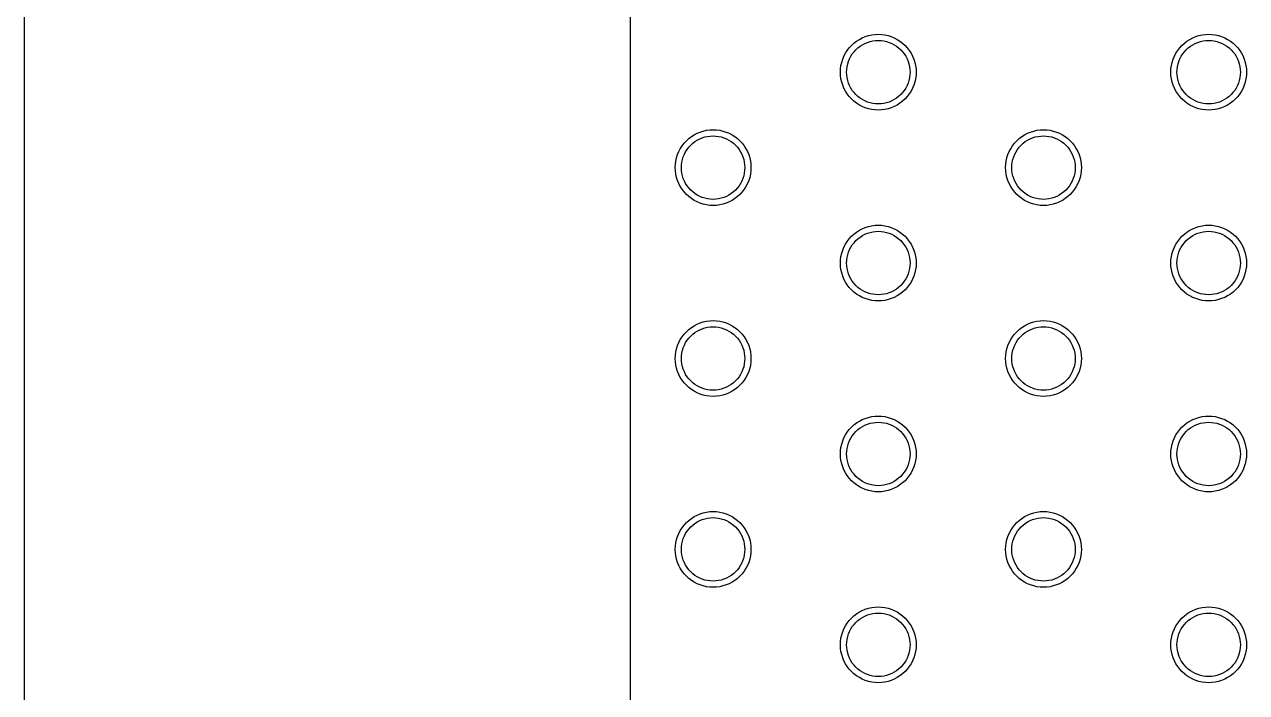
# Model space of a CAD drawing. Header units: millimetres. Extents: x 0 to 689, y -1000001 to 2212.
# Drawn here: x 120 to 376.3, y 545 to 685 of the extents above; entities that cross this region are included whole.
import ezdxf

# ---------------------------------------------------------------- set-up
doc = ezdxf.new("R2010")
doc.units = ezdxf.units.MM
doc.layers.add('DRAWING', color=7, linetype='Continuous')

msp = doc.modelspace()

# ---------------------------------------------------------------- linework, layer by layer
at = {"layer": 'DRAWING', "linetype": 'CONTINUOUS', "true_color": 0x111111}
msp.add_line((120, 320), (120, 2150), dxfattribs=at)
at = {"layer": 'DRAWING', "linetype": 'CONTINUOUS', "true_color": 0x222222}
msp.add_line((247.08, 335), (247.08, 2135), dxfattribs=at)
at = {"layer": 'DRAWING', "linetype": 'CONTINUOUS', "true_color": 0xff1a1a}
for points in [[(306.98, 675), (306.95, 674.31), (306.86, 673.62), (306.71, 672.94), (306.5, 672.28), (306.24, 671.64), (305.92, 671.03), (305.54, 670.45), (305.12, 669.9), (304.65, 669.39), (304.14, 668.92), (303.59, 668.5), (303.01, 668.12), (302.4, 667.8), (301.76, 667.54), (301.1, 667.33), (300.42, 667.18), (299.73, 667.09), (299.04, 667.06), (298.35, 667.09), (297.66, 667.18), (296.98, 667.33), (296.32, 667.54), (295.68, 667.8), (295.07, 668.12), (294.49, 668.5), (293.94, 668.92), (293.43, 669.39), (292.96, 669.9), (292.54, 670.45), (292.16, 671.03), (291.84, 671.64), (291.58, 672.28), (291.37, 672.94), (291.22, 673.62), (291.13, 674.31), (291.1, 675), (291.13, 675.69), (291.22, 676.38), (291.37, 677.06), (291.58, 677.72), (291.84, 678.36), (292.16, 678.97), (292.54, 679.55), (292.96, 680.1), (293.43, 680.61), (293.94, 681.08), (294.49, 681.5), (295.07, 681.88), (295.68, 682.2), (296.32, 682.46), (296.98, 682.67), (297.66, 682.82), (298.35, 682.91), (299.04, 682.94), (299.73, 682.91), (300.42, 682.82), (301.1, 682.67), (301.76, 682.46), (302.4, 682.2), (303.01, 681.88), (303.59, 681.5), (304.14, 681.08), (304.65, 680.61), (305.12, 680.1), (305.54, 679.55), (305.92, 678.97), (306.24, 678.36), (306.5, 677.72), (306.71, 677.06), (306.86, 676.38), (306.95, 675.69), (306.98, 675)], [(376.26, 675), (376.23, 674.31), (376.14, 673.62), (375.99, 672.94), (375.78, 672.28), (375.52, 671.64), (375.2, 671.03), (374.82, 670.45), (374.4, 669.9), (373.93, 669.39), (373.42, 668.92), (372.87, 668.5), (372.29, 668.12), (371.68, 667.8), (371.04, 667.54), (370.38, 667.33), (369.7, 667.18), (369.01, 667.09), (368.32, 667.06), (367.63, 667.09), (366.94, 667.18), (366.26, 667.33), (365.6, 667.54), (364.96, 667.8), (364.35, 668.12), (363.77, 668.5), (363.22, 668.92), (362.71, 669.39), (362.24, 669.9), (361.82, 670.45), (361.44, 671.03), (361.12, 671.64), (360.86, 672.28), (360.65, 672.94), (360.5, 673.62), (360.41, 674.31), (360.38, 675), (360.41, 675.69), (360.5, 676.38), (360.65, 677.06), (360.86, 677.72), (361.12, 678.36), (361.44, 678.97), (361.82, 679.55), (362.24, 680.1), (362.71, 680.61), (363.22, 681.08), (363.77, 681.5), (364.35, 681.88), (364.96, 682.2), (365.6, 682.46), (366.26, 682.67), (366.94, 682.82), (367.63, 682.91), (368.32, 682.94), (369.01, 682.91), (369.7, 682.82), (370.38, 682.67), (371.04, 682.46), (371.68, 682.2), (372.29, 681.88), (372.87, 681.5), (373.42, 681.08), (373.93, 680.61), (374.4, 680.1), (374.82, 679.55), (375.2, 678.97), (375.52, 678.36), (375.78, 677.72), (375.99, 677.06), (376.14, 676.38), (376.23, 675.69), (376.26, 675)], [(272.34, 655), (272.31, 654.31), (272.22, 653.62), (272.07, 652.94), (271.86, 652.28), (271.6, 651.64), (271.28, 651.03), (270.9, 650.45), (270.48, 649.9), (270.01, 649.39), (269.5, 648.92), (268.95, 648.5), (268.37, 648.12), (267.76, 647.8), (267.12, 647.54), (266.46, 647.33), (265.78, 647.18), (265.09, 647.09), (264.4, 647.06), (263.71, 647.09), (263.02, 647.18), (262.34, 647.33), (261.68, 647.54), (261.04, 647.8), (260.43, 648.12), (259.85, 648.5), (259.3, 648.92), (258.79, 649.39), (258.32, 649.9), (257.9, 650.45), (257.52, 651.03), (257.2, 651.64), (256.94, 652.28), (256.73, 652.94), (256.58, 653.62), (256.49, 654.31), (256.46, 655), (256.49, 655.69), (256.58, 656.38), (256.73, 657.06), (256.94, 657.72), (257.2, 658.36), (257.52, 658.97), (257.9, 659.55), (258.32, 660.1), (258.79, 660.61), (259.3, 661.08), (259.85, 661.5), (260.43, 661.88), (261.04, 662.2), (261.68, 662.46), (262.34, 662.67), (263.02, 662.82), (263.71, 662.91), (264.4, 662.94), (265.09, 662.91), (265.78, 662.82), (266.46, 662.67), (267.12, 662.46), (267.76, 662.2), (268.37, 661.88), (268.95, 661.5), (269.5, 661.08), (270.01, 660.61), (270.48, 660.1), (270.9, 659.55), (271.28, 658.97), (271.6, 658.36), (271.86, 657.72), (272.07, 657.06), (272.22, 656.38), (272.31, 655.69), (272.34, 655)], [(341.62, 655), (341.59, 654.31), (341.5, 653.62), (341.35, 652.94), (341.14, 652.28), (340.88, 651.64), (340.56, 651.03), (340.18, 650.45), (339.76, 649.9), (339.29, 649.39), (338.78, 648.92), (338.23, 648.5), (337.65, 648.12), (337.04, 647.8), (336.4, 647.54), (335.74, 647.33), (335.06, 647.18), (334.37, 647.09), (333.68, 647.06), (332.99, 647.09), (332.3, 647.18), (331.62, 647.33), (330.96, 647.54), (330.32, 647.8), (329.71, 648.12), (329.13, 648.5), (328.58, 648.92), (328.07, 649.39), (327.6, 649.9), (327.18, 650.45), (326.8, 651.03), (326.48, 651.64), (326.22, 652.28), (326.01, 652.94), (325.86, 653.62), (325.77, 654.31), (325.74, 655), (325.77, 655.69), (325.86, 656.38), (326.01, 657.06), (326.22, 657.72), (326.48, 658.36), (326.8, 658.97), (327.18, 659.55), (327.6, 660.1), (328.07, 660.61), (328.58, 661.08), (329.13, 661.5), (329.71, 661.88), (330.32, 662.2), (330.96, 662.46), (331.62, 662.67), (332.3, 662.82), (332.99, 662.91), (333.68, 662.94), (334.37, 662.91), (335.06, 662.82), (335.74, 662.67), (336.4, 662.46), (337.04, 662.2), (337.65, 661.88), (338.23, 661.5), (338.78, 661.08), (339.29, 660.61), (339.76, 660.1), (340.18, 659.55), (340.56, 658.97), (340.88, 658.36), (341.14, 657.72), (341.35, 657.06), (341.5, 656.38), (341.59, 655.69), (341.62, 655)], [(306.98, 635), (306.95, 634.31), (306.86, 633.62), (306.71, 632.94), (306.5, 632.28), (306.24, 631.64), (305.92, 631.03), (305.54, 630.45), (305.12, 629.9), (304.65, 629.39), (304.14, 628.92), (303.59, 628.5), (303.01, 628.12), (302.4, 627.8), (301.76, 627.54), (301.1, 627.33), (300.42, 627.18), (299.73, 627.09), (299.04, 627.06), (298.35, 627.09), (297.66, 627.18), (296.98, 627.33), (296.32, 627.54), (295.68, 627.8), (295.07, 628.12), (294.49, 628.5), (293.94, 628.92), (293.43, 629.39), (292.96, 629.9), (292.54, 630.45), (292.16, 631.03), (291.84, 631.64), (291.58, 632.28), (291.37, 632.94), (291.22, 633.62), (291.13, 634.31), (291.1, 635), (291.13, 635.69), (291.22, 636.38), (291.37, 637.06), (291.58, 637.72), (291.84, 638.36), (292.16, 638.97), (292.54, 639.55), (292.96, 640.1), (293.43, 640.61), (293.94, 641.08), (294.49, 641.5), (295.07, 641.88), (295.68, 642.2), (296.32, 642.46), (296.98, 642.67), (297.66, 642.82), (298.35, 642.91), (299.04, 642.94), (299.73, 642.91), (300.42, 642.82), (301.1, 642.67), (301.76, 642.46), (302.4, 642.2), (303.01, 641.88), (303.59, 641.5), (304.14, 641.08), (304.65, 640.61), (305.12, 640.1), (305.54, 639.55), (305.92, 638.97), (306.24, 638.36), (306.5, 637.72), (306.71, 637.06), (306.86, 636.38), (306.95, 635.69), (306.98, 635)], [(376.26, 635), (376.23, 634.31), (376.14, 633.62), (375.99, 632.94), (375.78, 632.28), (375.52, 631.64), (375.2, 631.03), (374.82, 630.45), (374.4, 629.9), (373.93, 629.39), (373.42, 628.92), (372.87, 628.5), (372.29, 628.12), (371.68, 627.8), (371.04, 627.54), (370.38, 627.33), (369.7, 627.18), (369.01, 627.09), (368.32, 627.06), (367.63, 627.09), (366.94, 627.18), (366.26, 627.33), (365.6, 627.54), (364.96, 627.8), (364.35, 628.12), (363.77, 628.5), (363.22, 628.92), (362.71, 629.39), (362.24, 629.9), (361.82, 630.45), (361.44, 631.03), (361.12, 631.64), (360.86, 632.28), (360.65, 632.94), (360.5, 633.62), (360.41, 634.31), (360.38, 635), (360.41, 635.69), (360.5, 636.38), (360.65, 637.06), (360.86, 637.72), (361.12, 638.36), (361.44, 638.97), (361.82, 639.55), (362.24, 640.1), (362.71, 640.61), (363.22, 641.08), (363.77, 641.5), (364.35, 641.88), (364.96, 642.2), (365.6, 642.46), (366.26, 642.67), (366.94, 642.82), (367.63, 642.91), (368.32, 642.94), (369.01, 642.91), (369.7, 642.82), (370.38, 642.67), (371.04, 642.46), (371.68, 642.2), (372.29, 641.88), (372.87, 641.5), (373.42, 641.08), (373.93, 640.61), (374.4, 640.1), (374.82, 639.55), (375.2, 638.97), (375.52, 638.36), (375.78, 637.72), (375.99, 637.06), (376.14, 636.38), (376.23, 635.69), (376.26, 635)], [(272.34, 615), (272.31, 614.31), (272.22, 613.62), (272.07, 612.94), (271.86, 612.28), (271.6, 611.64), (271.28, 611.03), (270.9, 610.45), (270.48, 609.9), (270.01, 609.39), (269.5, 608.92), (268.95, 608.5), (268.37, 608.12), (267.76, 607.8), (267.12, 607.54), (266.46, 607.33), (265.78, 607.18), (265.09, 607.09), (264.4, 607.06), (263.71, 607.09), (263.02, 607.18), (262.34, 607.33), (261.68, 607.54), (261.04, 607.8), (260.43, 608.12), (259.85, 608.5), (259.3, 608.92), (258.79, 609.39), (258.32, 609.9), (257.9, 610.45), (257.52, 611.03), (257.2, 611.64), (256.94, 612.28), (256.73, 612.94), (256.58, 613.62), (256.49, 614.31), (256.46, 615), (256.49, 615.69), (256.58, 616.38), (256.73, 617.06), (256.94, 617.72), (257.2, 618.36), (257.52, 618.97), (257.9, 619.55), (258.32, 620.1), (258.79, 620.61), (259.3, 621.08), (259.85, 621.5), (260.43, 621.88), (261.04, 622.2), (261.68, 622.46), (262.34, 622.67), (263.02, 622.82), (263.71, 622.91), (264.4, 622.94), (265.09, 622.91), (265.78, 622.82), (266.46, 622.67), (267.12, 622.46), (267.76, 622.2), (268.37, 621.88), (268.95, 621.5), (269.5, 621.08), (270.01, 620.61), (270.48, 620.1), (270.9, 619.55), (271.28, 618.97), (271.6, 618.36), (271.86, 617.72), (272.07, 617.06), (272.22, 616.38), (272.31, 615.69), (272.34, 615)], [(341.62, 615), (341.59, 614.31), (341.5, 613.62), (341.35, 612.94), (341.14, 612.28), (340.88, 611.64), (340.56, 611.03), (340.18, 610.45), (339.76, 609.9), (339.29, 609.39), (338.78, 608.92), (338.23, 608.5), (337.65, 608.12), (337.04, 607.8), (336.4, 607.54), (335.74, 607.33), (335.06, 607.18), (334.37, 607.09), (333.68, 607.06), (332.99, 607.09), (332.3, 607.18), (331.62, 607.33), (330.96, 607.54), (330.32, 607.8), (329.71, 608.12), (329.13, 608.5), (328.58, 608.92), (328.07, 609.39), (327.6, 609.9), (327.18, 610.45), (326.8, 611.03), (326.48, 611.64), (326.22, 612.28), (326.01, 612.94), (325.86, 613.62), (325.77, 614.31), (325.74, 615), (325.77, 615.69), (325.86, 616.38), (326.01, 617.06), (326.22, 617.72), (326.48, 618.36), (326.8, 618.97), (327.18, 619.55), (327.6, 620.1), (328.07, 620.61), (328.58, 621.08), (329.13, 621.5), (329.71, 621.88), (330.32, 622.2), (330.96, 622.46), (331.62, 622.67), (332.3, 622.82), (332.99, 622.91), (333.68, 622.94), (334.37, 622.91), (335.06, 622.82), (335.74, 622.67), (336.4, 622.46), (337.04, 622.2), (337.65, 621.88), (338.23, 621.5), (338.78, 621.08), (339.29, 620.61), (339.76, 620.1), (340.18, 619.55), (340.56, 618.97), (340.88, 618.36), (341.14, 617.72), (341.35, 617.06), (341.5, 616.38), (341.59, 615.69), (341.62, 615)], [(306.98, 595), (306.95, 594.31), (306.86, 593.62), (306.71, 592.94), (306.5, 592.28), (306.24, 591.64), (305.92, 591.03), (305.54, 590.45), (305.12, 589.9), (304.65, 589.39), (304.14, 588.92), (303.59, 588.5), (303.01, 588.12), (302.4, 587.8), (301.76, 587.54), (301.1, 587.33), (300.42, 587.18), (299.73, 587.09), (299.04, 587.06), (298.35, 587.09), (297.66, 587.18), (296.98, 587.33), (296.32, 587.54), (295.68, 587.8), (295.07, 588.12), (294.49, 588.5), (293.94, 588.92), (293.43, 589.39), (292.96, 589.9), (292.54, 590.45), (292.16, 591.03), (291.84, 591.64), (291.58, 592.28), (291.37, 592.94), (291.22, 593.62), (291.13, 594.31), (291.1, 595), (291.13, 595.69), (291.22, 596.38), (291.37, 597.06), (291.58, 597.72), (291.84, 598.36), (292.16, 598.97), (292.54, 599.55), (292.96, 600.1), (293.43, 600.61), (293.94, 601.08), (294.49, 601.5), (295.07, 601.88), (295.68, 602.2), (296.32, 602.46), (296.98, 602.67), (297.66, 602.82), (298.35, 602.91), (299.04, 602.94), (299.73, 602.91), (300.42, 602.82), (301.1, 602.67), (301.76, 602.46), (302.4, 602.2), (303.01, 601.88), (303.59, 601.5), (304.14, 601.08), (304.65, 600.61), (305.12, 600.1), (305.54, 599.55), (305.92, 598.97), (306.24, 598.36), (306.5, 597.72), (306.71, 597.06), (306.86, 596.38), (306.95, 595.69), (306.98, 595)], [(376.26, 595), (376.23, 594.31), (376.14, 593.62), (375.99, 592.94), (375.78, 592.28), (375.52, 591.64), (375.2, 591.03), (374.82, 590.45), (374.4, 589.9), (373.93, 589.39), (373.42, 588.92), (372.87, 588.5), (372.29, 588.12), (371.68, 587.8), (371.04, 587.54), (370.38, 587.33), (369.7, 587.18), (369.01, 587.09), (368.32, 587.06), (367.63, 587.09), (366.94, 587.18), (366.26, 587.33), (365.6, 587.54), (364.96, 587.8), (364.35, 588.12), (363.77, 588.5), (363.22, 588.92), (362.71, 589.39), (362.24, 589.9), (361.82, 590.45), (361.44, 591.03), (361.12, 591.64), (360.86, 592.28), (360.65, 592.94), (360.5, 593.62), (360.41, 594.31), (360.38, 595), (360.41, 595.69), (360.5, 596.38), (360.65, 597.06), (360.86, 597.72), (361.12, 598.36), (361.44, 598.97), (361.82, 599.55), (362.24, 600.1), (362.71, 600.61), (363.22, 601.08), (363.77, 601.5), (364.35, 601.88), (364.96, 602.2), (365.6, 602.46), (366.26, 602.67), (366.94, 602.82), (367.63, 602.91), (368.32, 602.94), (369.01, 602.91), (369.7, 602.82), (370.38, 602.67), (371.04, 602.46), (371.68, 602.2), (372.29, 601.88), (372.87, 601.5), (373.42, 601.08), (373.93, 600.61), (374.4, 600.1), (374.82, 599.55), (375.2, 598.97), (375.52, 598.36), (375.78, 597.72), (375.99, 597.06), (376.14, 596.38), (376.23, 595.69), (376.26, 595)], [(272.34, 575), (272.31, 574.31), (272.22, 573.62), (272.07, 572.94), (271.86, 572.28), (271.6, 571.64), (271.28, 571.03), (270.9, 570.45), (270.48, 569.9), (270.01, 569.39), (269.5, 568.92), (268.95, 568.5), (268.37, 568.12), (267.76, 567.8), (267.12, 567.54), (266.46, 567.33), (265.78, 567.18), (265.09, 567.09), (264.4, 567.06), (263.71, 567.09), (263.02, 567.18), (262.34, 567.33), (261.68, 567.54), (261.04, 567.8), (260.43, 568.12), (259.85, 568.5), (259.3, 568.92), (258.79, 569.39), (258.32, 569.9), (257.9, 570.45), (257.52, 571.03), (257.2, 571.64), (256.94, 572.28), (256.73, 572.94), (256.58, 573.62), (256.49, 574.31), (256.46, 575), (256.49, 575.69), (256.58, 576.38), (256.73, 577.06), (256.94, 577.72), (257.2, 578.36), (257.52, 578.97), (257.9, 579.55), (258.32, 580.1), (258.79, 580.61), (259.3, 581.08), (259.85, 581.5), (260.43, 581.88), (261.04, 582.2), (261.68, 582.46), (262.34, 582.67), (263.02, 582.82), (263.71, 582.91), (264.4, 582.94), (265.09, 582.91), (265.78, 582.82), (266.46, 582.67), (267.12, 582.46), (267.76, 582.2), (268.37, 581.88), (268.95, 581.5), (269.5, 581.08), (270.01, 580.61), (270.48, 580.1), (270.9, 579.55), (271.28, 578.97), (271.6, 578.36), (271.86, 577.72), (272.07, 577.06), (272.22, 576.38), (272.31, 575.69), (272.34, 575)], [(341.62, 575), (341.59, 574.31), (341.5, 573.62), (341.35, 572.94), (341.14, 572.28), (340.88, 571.64), (340.56, 571.03), (340.18, 570.45), (339.76, 569.9), (339.29, 569.39), (338.78, 568.92), (338.23, 568.5), (337.65, 568.12), (337.04, 567.8), (336.4, 567.54), (335.74, 567.33), (335.06, 567.18), (334.37, 567.09), (333.68, 567.06), (332.99, 567.09), (332.3, 567.18), (331.62, 567.33), (330.96, 567.54), (330.32, 567.8), (329.71, 568.12), (329.13, 568.5), (328.58, 568.92), (328.07, 569.39), (327.6, 569.9), (327.18, 570.45), (326.8, 571.03), (326.48, 571.64), (326.22, 572.28), (326.01, 572.94), (325.86, 573.62), (325.77, 574.31), (325.74, 575), (325.77, 575.69), (325.86, 576.38), (326.01, 577.06), (326.22, 577.72), (326.48, 578.36), (326.8, 578.97), (327.18, 579.55), (327.6, 580.1), (328.07, 580.61), (328.58, 581.08), (329.13, 581.5), (329.71, 581.88), (330.32, 582.2), (330.96, 582.46), (331.62, 582.67), (332.3, 582.82), (332.99, 582.91), (333.68, 582.94), (334.37, 582.91), (335.06, 582.82), (335.74, 582.67), (336.4, 582.46), (337.04, 582.2), (337.65, 581.88), (338.23, 581.5), (338.78, 581.08), (339.29, 580.61), (339.76, 580.1), (340.18, 579.55), (340.56, 578.97), (340.88, 578.36), (341.14, 577.72), (341.35, 577.06), (341.5, 576.38), (341.59, 575.69), (341.62, 575)], [(306.98, 555), (306.95, 554.31), (306.86, 553.62), (306.71, 552.94), (306.5, 552.28), (306.24, 551.64), (305.92, 551.03), (305.54, 550.45), (305.12, 549.9), (304.65, 549.39), (304.14, 548.92), (303.59, 548.5), (303.01, 548.12), (302.4, 547.8), (301.76, 547.54), (301.1, 547.33), (300.42, 547.18), (299.73, 547.09), (299.04, 547.06), (298.35, 547.09), (297.66, 547.18), (296.98, 547.33), (296.32, 547.54), (295.68, 547.8), (295.07, 548.12), (294.49, 548.5), (293.94, 548.92), (293.43, 549.39), (292.96, 549.9), (292.54, 550.45), (292.16, 551.03), (291.84, 551.64), (291.58, 552.28), (291.37, 552.94), (291.22, 553.62), (291.13, 554.31), (291.1, 555), (291.13, 555.69), (291.22, 556.38), (291.37, 557.06), (291.58, 557.72), (291.84, 558.36), (292.16, 558.97), (292.54, 559.55), (292.96, 560.1), (293.43, 560.61), (293.94, 561.08), (294.49, 561.5), (295.07, 561.88), (295.68, 562.2), (296.32, 562.46), (296.98, 562.67), (297.66, 562.82), (298.35, 562.91), (299.04, 562.94), (299.73, 562.91), (300.42, 562.82), (301.1, 562.67), (301.76, 562.46), (302.4, 562.2), (303.01, 561.88), (303.59, 561.5), (304.14, 561.08), (304.65, 560.61), (305.12, 560.1), (305.54, 559.55), (305.92, 558.97), (306.24, 558.36), (306.5, 557.72), (306.71, 557.06), (306.86, 556.38), (306.95, 555.69), (306.98, 555)], [(376.26, 555), (376.23, 554.31), (376.14, 553.62), (375.99, 552.94), (375.78, 552.28), (375.52, 551.64), (375.2, 551.03), (374.82, 550.45), (374.4, 549.9), (373.93, 549.39), (373.42, 548.92), (372.87, 548.5), (372.29, 548.12), (371.68, 547.8), (371.04, 547.54), (370.38, 547.33), (369.7, 547.18), (369.01, 547.09), (368.32, 547.06), (367.63, 547.09), (366.94, 547.18), (366.26, 547.33), (365.6, 547.54), (364.96, 547.8), (364.35, 548.12), (363.77, 548.5), (363.22, 548.92), (362.71, 549.39), (362.24, 549.9), (361.82, 550.45), (361.44, 551.03), (361.12, 551.64), (360.86, 552.28), (360.65, 552.94), (360.5, 553.62), (360.41, 554.31), (360.38, 555), (360.41, 555.69), (360.5, 556.38), (360.65, 557.06), (360.86, 557.72), (361.12, 558.36), (361.44, 558.97), (361.82, 559.55), (362.24, 560.1), (362.71, 560.61), (363.22, 561.08), (363.77, 561.5), (364.35, 561.88), (364.96, 562.2), (365.6, 562.46), (366.26, 562.67), (366.94, 562.82), (367.63, 562.91), (368.32, 562.94), (369.01, 562.91), (369.7, 562.82), (370.38, 562.67), (371.04, 562.46), (371.68, 562.2), (372.29, 561.88), (372.87, 561.5), (373.42, 561.08), (373.93, 560.61), (374.4, 560.1), (374.82, 559.55), (375.2, 558.97), (375.52, 558.36), (375.78, 557.72), (375.99, 557.06), (376.14, 556.38), (376.23, 555.69), (376.26, 555)]]:
    msp.add_lwpolyline(points, close=True, dxfattribs=at)
at = {"layer": 'DRAWING', "linetype": 'CONTINUOUS', "true_color": 0x111111}
for points in [[(305.69, 675), (305.66, 674.42), (305.59, 673.85), (305.46, 673.28), (305.29, 672.73), (305.07, 672.19), (304.8, 671.67), (304.49, 671.19), (304.13, 670.73), (303.74, 670.3), (303.31, 669.91), (302.85, 669.55), (302.37, 669.24), (301.85, 668.97), (301.31, 668.75), (300.76, 668.58), (300.19, 668.45), (299.62, 668.38), (299.04, 668.35), (298.46, 668.38), (297.89, 668.45), (297.32, 668.58), (296.77, 668.75), (296.23, 668.97), (295.72, 669.24), (295.23, 669.55), (294.77, 669.91), (294.34, 670.3), (293.95, 670.73), (293.59, 671.19), (293.28, 671.67), (293.01, 672.19), (292.79, 672.73), (292.62, 673.28), (292.49, 673.85), (292.42, 674.42), (292.39, 675), (292.42, 675.58), (292.49, 676.15), (292.62, 676.72), (292.79, 677.27), (293.01, 677.81), (293.28, 678.33), (293.59, 678.81), (293.95, 679.27), (294.34, 679.7), (294.77, 680.09), (295.23, 680.45), (295.72, 680.76), (296.23, 681.03), (296.77, 681.25), (297.32, 681.42), (297.89, 681.55), (298.46, 681.62), (299.04, 681.65), (299.62, 681.62), (300.19, 681.55), (300.76, 681.42), (301.31, 681.25), (301.85, 681.03), (302.37, 680.76), (302.85, 680.45), (303.31, 680.09), (303.74, 679.7), (304.13, 679.27), (304.49, 678.81), (304.8, 678.33), (305.07, 677.81), (305.29, 677.27), (305.46, 676.72), (305.59, 676.15), (305.66, 675.58), (305.69, 675)], [(374.97, 675), (374.94, 674.42), (374.87, 673.85), (374.74, 673.28), (374.57, 672.73), (374.35, 672.19), (374.08, 671.67), (373.77, 671.19), (373.41, 670.73), (373.02, 670.3), (372.59, 669.91), (372.13, 669.55), (371.64, 669.24), (371.13, 668.97), (370.59, 668.75), (370.04, 668.58), (369.47, 668.45), (368.9, 668.38), (368.32, 668.35), (367.74, 668.38), (367.17, 668.45), (366.6, 668.58), (366.05, 668.75), (365.51, 668.97), (365, 669.24), (364.51, 669.55), (364.05, 669.91), (363.62, 670.3), (363.23, 670.73), (362.87, 671.19), (362.56, 671.67), (362.29, 672.19), (362.07, 672.73), (361.9, 673.28), (361.77, 673.85), (361.7, 674.42), (361.67, 675), (361.7, 675.58), (361.77, 676.15), (361.9, 676.72), (362.07, 677.27), (362.29, 677.81), (362.56, 678.33), (362.87, 678.81), (363.23, 679.27), (363.62, 679.7), (364.05, 680.09), (364.51, 680.45), (365, 680.76), (365.51, 681.03), (366.05, 681.25), (366.6, 681.42), (367.17, 681.55), (367.74, 681.62), (368.32, 681.65), (368.9, 681.62), (369.47, 681.55), (370.04, 681.42), (370.59, 681.25), (371.13, 681.03), (371.64, 680.76), (372.13, 680.45), (372.59, 680.09), (373.02, 679.7), (373.41, 679.27), (373.77, 678.81), (374.08, 678.33), (374.35, 677.81), (374.57, 677.27), (374.74, 676.72), (374.87, 676.15), (374.94, 675.58), (374.97, 675)], [(271.05, 655), (271.02, 654.42), (270.95, 653.85), (270.82, 653.28), (270.65, 652.73), (270.43, 652.19), (270.16, 651.67), (269.85, 651.19), (269.49, 650.73), (269.1, 650.3), (268.67, 649.91), (268.21, 649.55), (267.72, 649.24), (267.21, 648.97), (266.67, 648.75), (266.12, 648.58), (265.55, 648.45), (264.98, 648.38), (264.4, 648.35), (263.82, 648.38), (263.25, 648.45), (262.68, 648.58), (262.13, 648.75), (261.59, 648.97), (261.07, 649.24), (260.59, 649.55), (260.13, 649.91), (259.7, 650.3), (259.31, 650.73), (258.95, 651.19), (258.64, 651.67), (258.37, 652.19), (258.15, 652.73), (257.98, 653.28), (257.85, 653.85), (257.78, 654.42), (257.75, 655), (257.78, 655.58), (257.85, 656.15), (257.98, 656.72), (258.15, 657.27), (258.37, 657.81), (258.64, 658.33), (258.95, 658.81), (259.31, 659.27), (259.7, 659.7), (260.13, 660.09), (260.59, 660.45), (261.07, 660.76), (261.59, 661.03), (262.13, 661.25), (262.68, 661.42), (263.25, 661.55), (263.82, 661.62), (264.4, 661.65), (264.98, 661.62), (265.55, 661.55), (266.12, 661.42), (266.67, 661.25), (267.21, 661.03), (267.72, 660.76), (268.21, 660.45), (268.67, 660.09), (269.1, 659.7), (269.49, 659.27), (269.85, 658.81), (270.16, 658.33), (270.43, 657.81), (270.65, 657.27), (270.82, 656.72), (270.95, 656.15), (271.02, 655.58), (271.05, 655)], [(340.33, 655), (340.3, 654.42), (340.23, 653.85), (340.1, 653.28), (339.93, 652.73), (339.71, 652.19), (339.44, 651.67), (339.13, 651.19), (338.77, 650.73), (338.38, 650.3), (337.95, 649.91), (337.49, 649.55), (337, 649.24), (336.49, 648.97), (335.95, 648.75), (335.4, 648.58), (334.83, 648.45), (334.26, 648.38), (333.68, 648.35), (333.1, 648.38), (332.53, 648.45), (331.96, 648.58), (331.41, 648.75), (330.87, 648.97), (330.36, 649.24), (329.87, 649.55), (329.41, 649.91), (328.98, 650.3), (328.59, 650.73), (328.23, 651.19), (327.92, 651.67), (327.65, 652.19), (327.43, 652.73), (327.26, 653.28), (327.13, 653.85), (327.06, 654.42), (327.03, 655), (327.06, 655.58), (327.13, 656.15), (327.26, 656.72), (327.43, 657.27), (327.65, 657.81), (327.92, 658.33), (328.23, 658.81), (328.59, 659.27), (328.98, 659.7), (329.41, 660.09), (329.87, 660.45), (330.36, 660.76), (330.87, 661.03), (331.41, 661.25), (331.96, 661.42), (332.53, 661.55), (333.1, 661.62), (333.68, 661.65), (334.26, 661.62), (334.83, 661.55), (335.4, 661.42), (335.95, 661.25), (336.49, 661.03), (337, 660.76), (337.49, 660.45), (337.95, 660.09), (338.38, 659.7), (338.77, 659.27), (339.13, 658.81), (339.44, 658.33), (339.71, 657.81), (339.93, 657.27), (340.1, 656.72), (340.23, 656.15), (340.3, 655.58), (340.33, 655)], [(305.69, 635), (305.66, 634.42), (305.59, 633.85), (305.46, 633.28), (305.29, 632.73), (305.07, 632.19), (304.8, 631.67), (304.49, 631.19), (304.13, 630.73), (303.74, 630.3), (303.31, 629.91), (302.85, 629.55), (302.37, 629.24), (301.85, 628.97), (301.31, 628.75), (300.76, 628.58), (300.19, 628.45), (299.62, 628.38), (299.04, 628.35), (298.46, 628.38), (297.89, 628.45), (297.32, 628.58), (296.77, 628.75), (296.23, 628.97), (295.72, 629.24), (295.23, 629.55), (294.77, 629.91), (294.34, 630.3), (293.95, 630.73), (293.59, 631.19), (293.28, 631.67), (293.01, 632.19), (292.79, 632.73), (292.62, 633.28), (292.49, 633.85), (292.42, 634.42), (292.39, 635), (292.42, 635.58), (292.49, 636.15), (292.62, 636.72), (292.79, 637.27), (293.01, 637.81), (293.28, 638.33), (293.59, 638.81), (293.95, 639.27), (294.34, 639.7), (294.77, 640.09), (295.23, 640.45), (295.72, 640.76), (296.23, 641.03), (296.77, 641.25), (297.32, 641.42), (297.89, 641.55), (298.46, 641.62), (299.04, 641.65), (299.62, 641.62), (300.19, 641.55), (300.76, 641.42), (301.31, 641.25), (301.85, 641.03), (302.37, 640.76), (302.85, 640.45), (303.31, 640.09), (303.74, 639.7), (304.13, 639.27), (304.49, 638.81), (304.8, 638.33), (305.07, 637.81), (305.29, 637.27), (305.46, 636.72), (305.59, 636.15), (305.66, 635.58), (305.69, 635)], [(374.97, 635), (374.94, 634.42), (374.87, 633.85), (374.74, 633.28), (374.57, 632.73), (374.35, 632.19), (374.08, 631.67), (373.77, 631.19), (373.41, 630.73), (373.02, 630.3), (372.59, 629.91), (372.13, 629.55), (371.64, 629.24), (371.13, 628.97), (370.59, 628.75), (370.04, 628.58), (369.47, 628.45), (368.9, 628.38), (368.32, 628.35), (367.74, 628.38), (367.17, 628.45), (366.6, 628.58), (366.05, 628.75), (365.51, 628.97), (365, 629.24), (364.51, 629.55), (364.05, 629.91), (363.62, 630.3), (363.23, 630.73), (362.87, 631.19), (362.56, 631.67), (362.29, 632.19), (362.07, 632.73), (361.9, 633.28), (361.77, 633.85), (361.7, 634.42), (361.67, 635), (361.7, 635.58), (361.77, 636.15), (361.9, 636.72), (362.07, 637.27), (362.29, 637.81), (362.56, 638.33), (362.87, 638.81), (363.23, 639.27), (363.62, 639.7), (364.05, 640.09), (364.51, 640.45), (365, 640.76), (365.51, 641.03), (366.05, 641.25), (366.6, 641.42), (367.17, 641.55), (367.74, 641.62), (368.32, 641.65), (368.9, 641.62), (369.47, 641.55), (370.04, 641.42), (370.59, 641.25), (371.13, 641.03), (371.64, 640.76), (372.13, 640.45), (372.59, 640.09), (373.02, 639.7), (373.41, 639.27), (373.77, 638.81), (374.08, 638.33), (374.35, 637.81), (374.57, 637.27), (374.74, 636.72), (374.87, 636.15), (374.94, 635.58), (374.97, 635)], [(271.05, 615), (271.02, 614.42), (270.95, 613.85), (270.82, 613.28), (270.65, 612.73), (270.43, 612.19), (270.16, 611.67), (269.85, 611.19), (269.49, 610.73), (269.1, 610.3), (268.67, 609.91), (268.21, 609.55), (267.72, 609.24), (267.21, 608.97), (266.67, 608.75), (266.12, 608.58), (265.55, 608.45), (264.98, 608.38), (264.4, 608.35), (263.82, 608.38), (263.25, 608.45), (262.68, 608.58), (262.13, 608.75), (261.59, 608.97), (261.07, 609.24), (260.59, 609.55), (260.13, 609.91), (259.7, 610.3), (259.31, 610.73), (258.95, 611.19), (258.64, 611.67), (258.37, 612.19), (258.15, 612.73), (257.98, 613.28), (257.85, 613.85), (257.78, 614.42), (257.75, 615), (257.78, 615.58), (257.85, 616.15), (257.98, 616.72), (258.15, 617.27), (258.37, 617.81), (258.64, 618.33), (258.95, 618.81), (259.31, 619.27), (259.7, 619.7), (260.13, 620.09), (260.59, 620.45), (261.07, 620.76), (261.59, 621.03), (262.13, 621.25), (262.68, 621.42), (263.25, 621.55), (263.82, 621.62), (264.4, 621.65), (264.98, 621.62), (265.55, 621.55), (266.12, 621.42), (266.67, 621.25), (267.21, 621.03), (267.72, 620.76), (268.21, 620.45), (268.67, 620.09), (269.1, 619.7), (269.49, 619.27), (269.85, 618.81), (270.16, 618.33), (270.43, 617.81), (270.65, 617.27), (270.82, 616.72), (270.95, 616.15), (271.02, 615.58), (271.05, 615)], [(340.33, 615), (340.3, 614.42), (340.23, 613.85), (340.1, 613.28), (339.93, 612.73), (339.71, 612.19), (339.44, 611.67), (339.13, 611.19), (338.77, 610.73), (338.38, 610.3), (337.95, 609.91), (337.49, 609.55), (337, 609.24), (336.49, 608.97), (335.95, 608.75), (335.4, 608.58), (334.83, 608.45), (334.26, 608.38), (333.68, 608.35), (333.1, 608.38), (332.53, 608.45), (331.96, 608.58), (331.41, 608.75), (330.87, 608.97), (330.36, 609.24), (329.87, 609.55), (329.41, 609.91), (328.98, 610.3), (328.59, 610.73), (328.23, 611.19), (327.92, 611.67), (327.65, 612.19), (327.43, 612.73), (327.26, 613.28), (327.13, 613.85), (327.06, 614.42), (327.03, 615), (327.06, 615.58), (327.13, 616.15), (327.26, 616.72), (327.43, 617.27), (327.65, 617.81), (327.92, 618.33), (328.23, 618.81), (328.59, 619.27), (328.98, 619.7), (329.41, 620.09), (329.87, 620.45), (330.36, 620.76), (330.87, 621.03), (331.41, 621.25), (331.96, 621.42), (332.53, 621.55), (333.1, 621.62), (333.68, 621.65), (334.26, 621.62), (334.83, 621.55), (335.4, 621.42), (335.95, 621.25), (336.49, 621.03), (337, 620.76), (337.49, 620.45), (337.95, 620.09), (338.38, 619.7), (338.77, 619.27), (339.13, 618.81), (339.44, 618.33), (339.71, 617.81), (339.93, 617.27), (340.1, 616.72), (340.23, 616.15), (340.3, 615.58), (340.33, 615)], [(305.69, 595), (305.66, 594.42), (305.59, 593.85), (305.46, 593.28), (305.29, 592.73), (305.07, 592.19), (304.8, 591.67), (304.49, 591.19), (304.13, 590.73), (303.74, 590.3), (303.31, 589.91), (302.85, 589.55), (302.37, 589.24), (301.85, 588.97), (301.31, 588.75), (300.76, 588.58), (300.19, 588.45), (299.62, 588.38), (299.04, 588.35), (298.46, 588.38), (297.89, 588.45), (297.32, 588.58), (296.77, 588.75), (296.23, 588.97), (295.72, 589.24), (295.23, 589.55), (294.77, 589.91), (294.34, 590.3), (293.95, 590.73), (293.59, 591.19), (293.28, 591.67), (293.01, 592.19), (292.79, 592.73), (292.62, 593.28), (292.49, 593.85), (292.42, 594.42), (292.39, 595), (292.42, 595.58), (292.49, 596.15), (292.62, 596.72), (292.79, 597.27), (293.01, 597.81), (293.28, 598.33), (293.59, 598.81), (293.95, 599.27), (294.34, 599.7), (294.77, 600.09), (295.23, 600.45), (295.72, 600.76), (296.23, 601.03), (296.77, 601.25), (297.32, 601.42), (297.89, 601.55), (298.46, 601.62), (299.04, 601.65), (299.62, 601.62), (300.19, 601.55), (300.76, 601.42), (301.31, 601.25), (301.85, 601.03), (302.37, 600.76), (302.85, 600.45), (303.31, 600.09), (303.74, 599.7), (304.13, 599.27), (304.49, 598.81), (304.8, 598.33), (305.07, 597.81), (305.29, 597.27), (305.46, 596.72), (305.59, 596.15), (305.66, 595.58), (305.69, 595)], [(374.97, 595), (374.94, 594.42), (374.87, 593.85), (374.74, 593.28), (374.57, 592.73), (374.35, 592.19), (374.08, 591.67), (373.77, 591.19), (373.41, 590.73), (373.02, 590.3), (372.59, 589.91), (372.13, 589.55), (371.64, 589.24), (371.13, 588.97), (370.59, 588.75), (370.04, 588.58), (369.47, 588.45), (368.9, 588.38), (368.32, 588.35), (367.74, 588.38), (367.17, 588.45), (366.6, 588.58), (366.05, 588.75), (365.51, 588.97), (365, 589.24), (364.51, 589.55), (364.05, 589.91), (363.62, 590.3), (363.23, 590.73), (362.87, 591.19), (362.56, 591.67), (362.29, 592.19), (362.07, 592.73), (361.9, 593.28), (361.77, 593.85), (361.7, 594.42), (361.67, 595), (361.7, 595.58), (361.77, 596.15), (361.9, 596.72), (362.07, 597.27), (362.29, 597.81), (362.56, 598.33), (362.87, 598.81), (363.23, 599.27), (363.62, 599.7), (364.05, 600.09), (364.51, 600.45), (365, 600.76), (365.51, 601.03), (366.05, 601.25), (366.6, 601.42), (367.17, 601.55), (367.74, 601.62), (368.32, 601.65), (368.9, 601.62), (369.47, 601.55), (370.04, 601.42), (370.59, 601.25), (371.13, 601.03), (371.64, 600.76), (372.13, 600.45), (372.59, 600.09), (373.02, 599.7), (373.41, 599.27), (373.77, 598.81), (374.08, 598.33), (374.35, 597.81), (374.57, 597.27), (374.74, 596.72), (374.87, 596.15), (374.94, 595.58), (374.97, 595)], [(271.05, 575), (271.02, 574.42), (270.95, 573.85), (270.82, 573.28), (270.65, 572.73), (270.43, 572.19), (270.16, 571.67), (269.85, 571.19), (269.49, 570.73), (269.1, 570.3), (268.67, 569.91), (268.21, 569.55), (267.72, 569.24), (267.21, 568.97), (266.67, 568.75), (266.12, 568.58), (265.55, 568.45), (264.98, 568.38), (264.4, 568.35), (263.82, 568.38), (263.25, 568.45), (262.68, 568.58), (262.13, 568.75), (261.59, 568.97), (261.07, 569.24), (260.59, 569.55), (260.13, 569.91), (259.7, 570.3), (259.31, 570.73), (258.95, 571.19), (258.64, 571.67), (258.37, 572.19), (258.15, 572.73), (257.98, 573.28), (257.85, 573.85), (257.78, 574.42), (257.75, 575), (257.78, 575.58), (257.85, 576.15), (257.98, 576.72), (258.15, 577.27), (258.37, 577.81), (258.64, 578.33), (258.95, 578.81), (259.31, 579.27), (259.7, 579.7), (260.13, 580.09), (260.59, 580.45), (261.07, 580.76), (261.59, 581.03), (262.13, 581.25), (262.68, 581.42), (263.25, 581.55), (263.82, 581.62), (264.4, 581.65), (264.98, 581.62), (265.55, 581.55), (266.12, 581.42), (266.67, 581.25), (267.21, 581.03), (267.72, 580.76), (268.21, 580.45), (268.67, 580.09), (269.1, 579.7), (269.49, 579.27), (269.85, 578.81), (270.16, 578.33), (270.43, 577.81), (270.65, 577.27), (270.82, 576.72), (270.95, 576.15), (271.02, 575.58), (271.05, 575)], [(340.33, 575), (340.3, 574.42), (340.23, 573.85), (340.1, 573.28), (339.93, 572.73), (339.71, 572.19), (339.44, 571.67), (339.13, 571.19), (338.77, 570.73), (338.38, 570.3), (337.95, 569.91), (337.49, 569.55), (337, 569.24), (336.49, 568.97), (335.95, 568.75), (335.4, 568.58), (334.83, 568.45), (334.26, 568.38), (333.68, 568.35), (333.1, 568.38), (332.53, 568.45), (331.96, 568.58), (331.41, 568.75), (330.87, 568.97), (330.36, 569.24), (329.87, 569.55), (329.41, 569.91), (328.98, 570.3), (328.59, 570.73), (328.23, 571.19), (327.92, 571.67), (327.65, 572.19), (327.43, 572.73), (327.26, 573.28), (327.13, 573.85), (327.06, 574.42), (327.03, 575), (327.06, 575.58), (327.13, 576.15), (327.26, 576.72), (327.43, 577.27), (327.65, 577.81), (327.92, 578.33), (328.23, 578.81), (328.59, 579.27), (328.98, 579.7), (329.41, 580.09), (329.87, 580.45), (330.36, 580.76), (330.87, 581.03), (331.41, 581.25), (331.96, 581.42), (332.53, 581.55), (333.1, 581.62), (333.68, 581.65), (334.26, 581.62), (334.83, 581.55), (335.4, 581.42), (335.95, 581.25), (336.49, 581.03), (337, 580.76), (337.49, 580.45), (337.95, 580.09), (338.38, 579.7), (338.77, 579.27), (339.13, 578.81), (339.44, 578.33), (339.71, 577.81), (339.93, 577.27), (340.1, 576.72), (340.23, 576.15), (340.3, 575.58), (340.33, 575)], [(305.69, 555), (305.66, 554.42), (305.59, 553.85), (305.46, 553.28), (305.29, 552.73), (305.07, 552.19), (304.8, 551.67), (304.49, 551.19), (304.13, 550.73), (303.74, 550.3), (303.31, 549.91), (302.85, 549.55), (302.37, 549.24), (301.85, 548.97), (301.31, 548.75), (300.76, 548.58), (300.19, 548.45), (299.62, 548.38), (299.04, 548.35), (298.46, 548.38), (297.89, 548.45), (297.32, 548.58), (296.77, 548.75), (296.23, 548.97), (295.72, 549.24), (295.23, 549.55), (294.77, 549.91), (294.34, 550.3), (293.95, 550.73), (293.59, 551.19), (293.28, 551.67), (293.01, 552.19), (292.79, 552.73), (292.62, 553.28), (292.49, 553.85), (292.42, 554.42), (292.39, 555), (292.42, 555.58), (292.49, 556.15), (292.62, 556.72), (292.79, 557.27), (293.01, 557.81), (293.28, 558.33), (293.59, 558.81), (293.95, 559.27), (294.34, 559.7), (294.77, 560.09), (295.23, 560.45), (295.72, 560.76), (296.23, 561.03), (296.77, 561.25), (297.32, 561.42), (297.89, 561.55), (298.46, 561.62), (299.04, 561.65), (299.62, 561.62), (300.19, 561.55), (300.76, 561.42), (301.31, 561.25), (301.85, 561.03), (302.37, 560.76), (302.85, 560.45), (303.31, 560.09), (303.74, 559.7), (304.13, 559.27), (304.49, 558.81), (304.8, 558.33), (305.07, 557.81), (305.29, 557.27), (305.46, 556.72), (305.59, 556.15), (305.66, 555.58), (305.69, 555)], [(374.97, 555), (374.94, 554.42), (374.87, 553.85), (374.74, 553.28), (374.57, 552.73), (374.35, 552.19), (374.08, 551.67), (373.77, 551.19), (373.41, 550.73), (373.02, 550.3), (372.59, 549.91), (372.13, 549.55), (371.64, 549.24), (371.13, 548.97), (370.59, 548.75), (370.04, 548.58), (369.47, 548.45), (368.9, 548.38), (368.32, 548.35), (367.74, 548.38), (367.17, 548.45), (366.6, 548.58), (366.05, 548.75), (365.51, 548.97), (365, 549.24), (364.51, 549.55), (364.05, 549.91), (363.62, 550.3), (363.23, 550.73), (362.87, 551.19), (362.56, 551.67), (362.29, 552.19), (362.07, 552.73), (361.9, 553.28), (361.77, 553.85), (361.7, 554.42), (361.67, 555), (361.7, 555.58), (361.77, 556.15), (361.9, 556.72), (362.07, 557.27), (362.29, 557.81), (362.56, 558.33), (362.87, 558.81), (363.23, 559.27), (363.62, 559.7), (364.05, 560.09), (364.51, 560.45), (365, 560.76), (365.51, 561.03), (366.05, 561.25), (366.6, 561.42), (367.17, 561.55), (367.74, 561.62), (368.32, 561.65), (368.9, 561.62), (369.47, 561.55), (370.04, 561.42), (370.59, 561.25), (371.13, 561.03), (371.64, 560.76), (372.13, 560.45), (372.59, 560.09), (373.02, 559.7), (373.41, 559.27), (373.77, 558.81), (374.08, 558.33), (374.35, 557.81), (374.57, 557.27), (374.74, 556.72), (374.87, 556.15), (374.94, 555.58), (374.97, 555)]]:
    msp.add_lwpolyline(points, close=True, dxfattribs=at)

doc.saveas('drawing.dxf')
